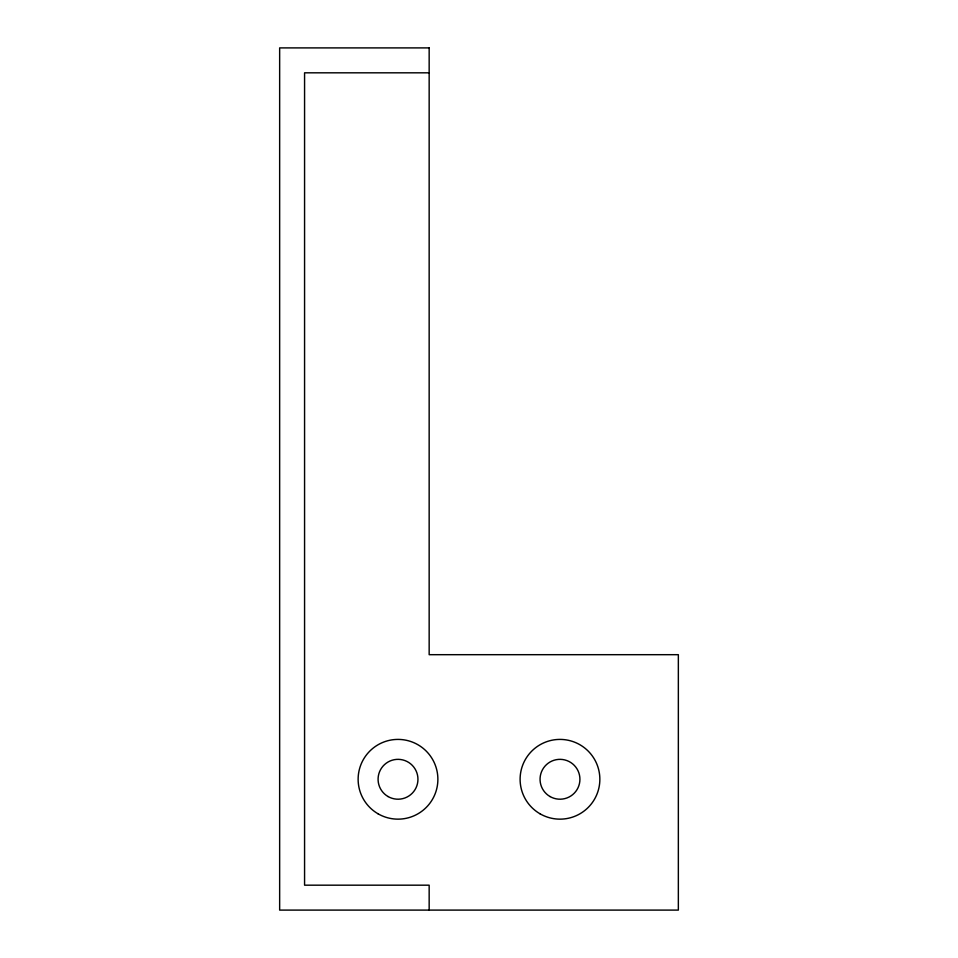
<?xml version="1.0" encoding="UTF-8"?>
<svg xmlns="http://www.w3.org/2000/svg" width="958" height="958" viewBox="0 0 958 958"><rect width="100%" height="100%" fill="white"/><g stroke="black" fill="none" stroke-linecap="round" stroke-linejoin="round"><path stroke-width="1.44" d="M429.16 72.82L304.572 72.82L304.572 885.18L429.16 885.18L429.16 910.1M429.16 47.9L279.652 47.9L279.652 910.1L678.348 910.1L678.348 654.685L429.16 654.685L429.16 47.9M550.024 796.541A19.938 19.938 0 0 0 579.925 779.273A19.938 19.938 0 0 0 550.024 762.005A19.938 19.938 0 0 0 550.024 796.541M388.05 796.541A19.938 19.938 0 0 0 417.951 779.273A19.938 19.938 0 0 0 388.05 762.005A19.938 19.938 0 0 0 388.05 796.541M378.075 813.809A39.865 39.865 0 0 0 437.878 779.273A39.865 39.865 0 0 0 378.075 744.749A39.865 39.865 0 0 0 378.075 813.809M540.049 813.809A39.865 39.865 0 0 0 599.852 779.273A39.865 39.865 0 0 0 540.049 744.749A39.865 39.865 0 0 0 540.049 813.809"/></g></svg>
